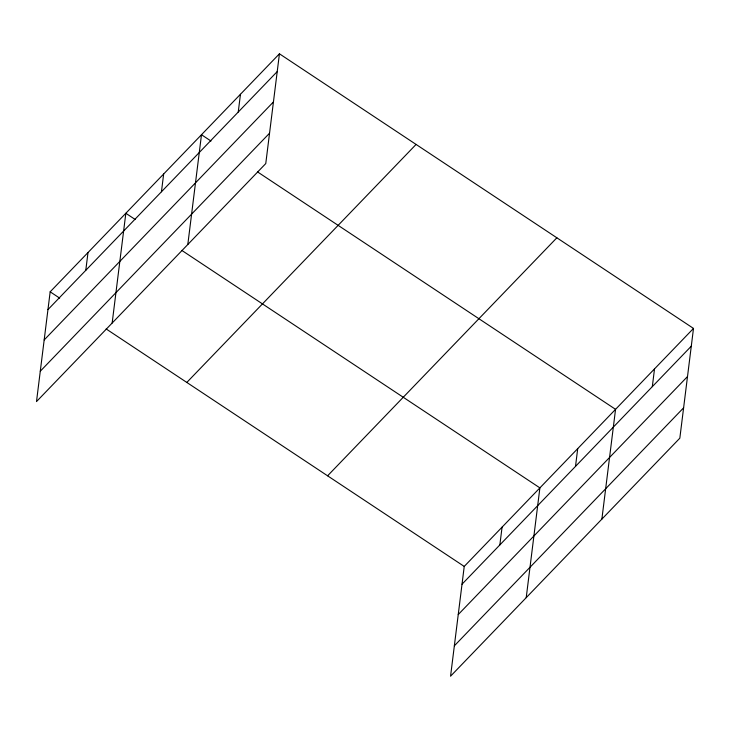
<?xml version="1.0" encoding="UTF-8"?>
<svg xmlns="http://www.w3.org/2000/svg" width="730" height="730" viewBox="0 0 730 730"><rect width="100%" height="100%" fill="white"/><g stroke="black" fill="none" stroke-linecap="round" stroke-linejoin="round"><path stroke-width="1.09" d="M279.435 53.801L50.169 291.817L36.5 401.582L265.766 163.566L279.435 53.801L693.5 328.418L679.831 438.183L450.565 676.199L464.234 566.434L693.5 328.418M85.784 270.319L88.001 252.543M112.155 323.034L125.834 213.279L135.315 219.566M161.449 191.771L163.657 174.005M187.811 244.495L201.489 134.731L210.979 141.027M238.245 112.037L240.462 94.27M499.849 544.927L502.067 527.16M526.22 597.651L539.89 487.886L181.816 250.408M575.505 466.388L577.722 448.612M601.876 519.103L615.554 409.338L257.471 171.86M652.31 386.654L654.527 368.878M47.961 309.593L277.227 71.576M44.174 339.952L273.44 101.935M40.278 371.223L269.543 133.207M186.816 382.438L416.082 144.43M327.597 475.805L556.862 237.798M462.017 584.201L691.283 346.193M458.239 614.56L687.505 376.543M454.343 645.84L683.608 407.824M50.169 291.817L59.659 298.114M106.16 328.947L464.234 566.434"/></g></svg>
